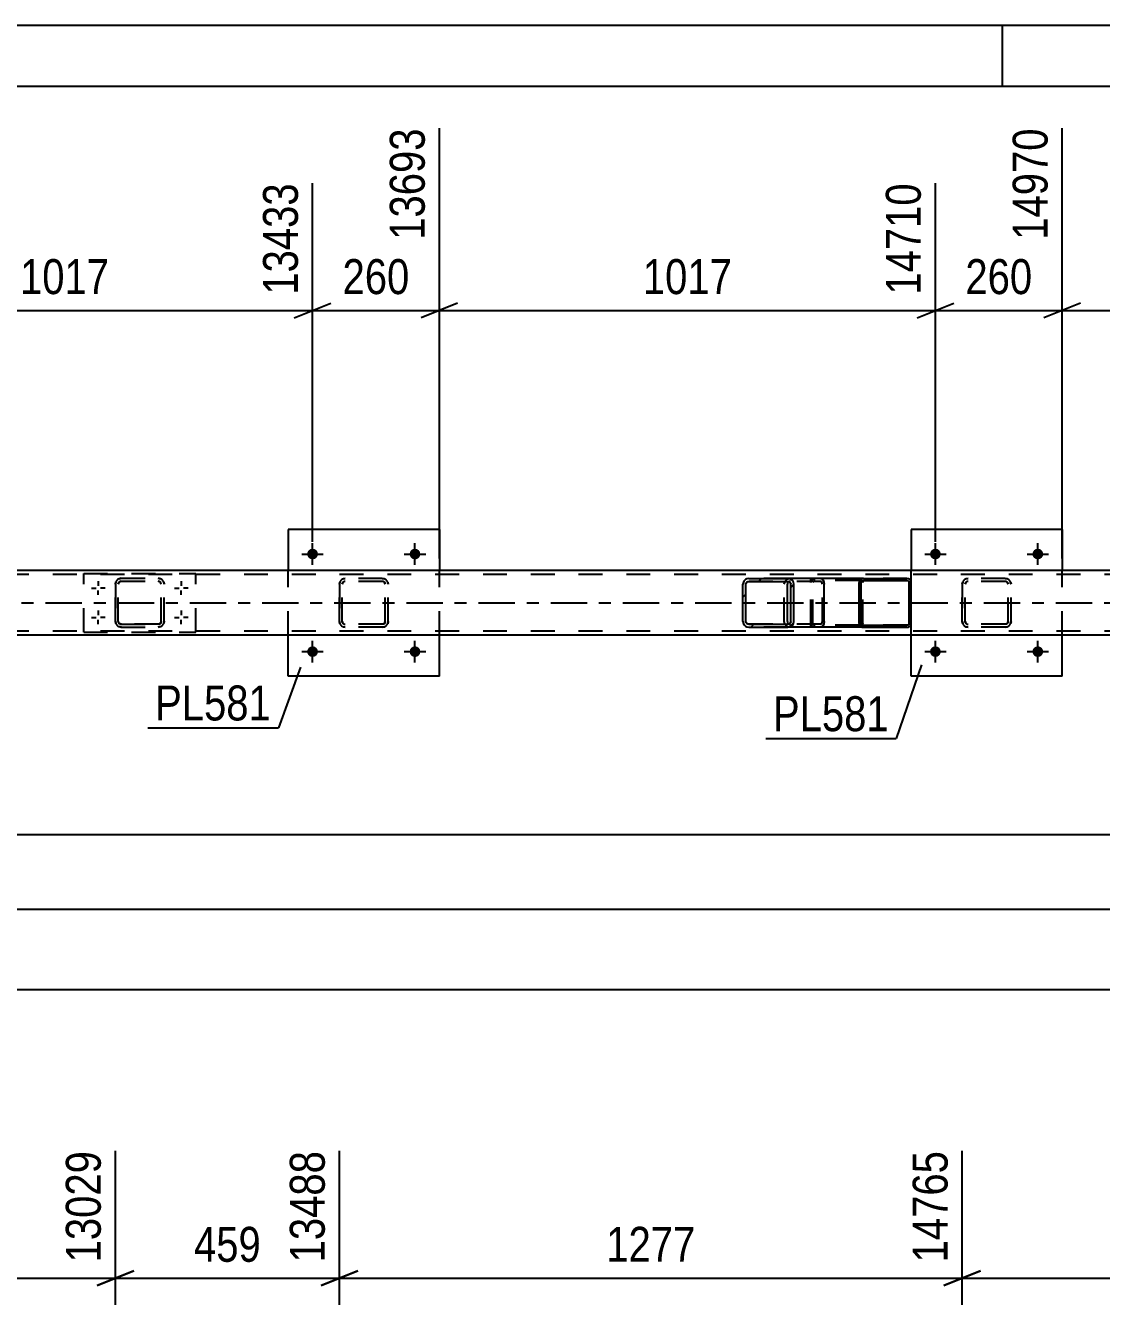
# Model space of a CAD drawing. Header units: millimetres. Extents: x 0 to 841, y 0 to 594.
# Drawn here: x 550.9 to 639.1, y 489.8 to 594 of the extents above; entities that cross this region are included whole.
import ezdxf

# ---------------------------------------------------------------- set-up
doc = ezdxf.new("R2010")
doc.units = ezdxf.units.MM
doc.linetypes.add('DXK_LINE_DOT2', pattern=[3.9198, 1.9599, -1.9599])
doc.linetypes.add('DXK_LINE_DOT3', pattern=[5.9187, 2.979, -0.9799, 0.9799, -0.9799])
doc.styles.add('Arial Narrow', font='ARIALN.TTF', dxfattribs={"height": 0.2})

# ---------------------------------------------------------------- blocks, each defined once
blk = doc.blocks.new('Unknown-103610369-1133')
at = {"color": 5, "linetype": 'Continuous'}
for p, q in [((841, 594), (0, 594)), ((631, 589), (631, 594)), ((836, 589), (5, 589))]:
    blk.add_line(p, q, dxfattribs=at)
blk = doc.blocks.new('Part-103610369-27589 - 27584')
at = {"linetype": 'Continuous'}
h = blk.add_hatch(dxfattribs=at)
h.set_pattern_fill('', scale=0.7, style=0, pattern_type=0)
h.set_pattern_definition([(45, (623.5007, 548.3485), (-1.57154, 1.57154), [])])
h.paths.add_polyline_path([(623.5, 544.99), (623.5, 548.35), (623.47, 548.47), (623.4, 548.57), (623.29, 548.64), (623.16, 548.67), (619.58, 548.67), (619.45, 548.64), (619.34, 548.57), (619.27, 548.47), (619.24, 548.35), (619.24, 544.99), (619.27, 544.87), (619.34, 544.76), (619.45, 544.69), (619.58, 544.67), (623.16, 544.67), (623.29, 544.69), (623.4, 544.76), (623.47, 544.87)])
h.paths.add_polyline_path([(623.28, 544.88), (623.23, 544.84), (623.16, 544.83), (619.58, 544.83), (619.52, 544.84), (619.46, 544.88), (619.43, 544.93), (619.41, 544.99), (619.41, 548.35), (619.43, 548.41), (619.46, 548.46), (619.52, 548.5), (619.58, 548.51), (623.16, 548.51), (623.23, 548.5), (623.28, 548.46), (623.32, 548.41), (623.33, 548.35), (623.33, 544.99), (623.32, 544.93)])
at = {"color": 7, "linetype": 'DXK_LINE_DOT2'}
for p, q in [((615.28, 548.35), (615.3, 548.47)), ((615.28, 544.99), (615.28, 548.35)), ((615.46, 548.41), (615.45, 548.35)), ((615.45, 544.99), (615.45, 548.35)), ((615.5, 548.46), (615.46, 548.41)), ((615.49, 548.64), (615.62, 548.67)), ((615.55, 548.5), (615.5, 548.46)), ((615.62, 548.51), (615.55, 548.5)), ((616.09, 548.67), (615.62, 548.67)), ((623.16, 548.51), (615.62, 548.51)), ((619.19, 548.67), (619.32, 548.64)), ((619.19, 548.51), (619.26, 548.5)), ((619.26, 548.5), (619.28, 548.48)), ((619.28, 548.48), (619.31, 548.46)), ((619.35, 548.41), (619.31, 548.46)), ((619.36, 548.35), (619.35, 548.41)), ((619.36, 544.99), (619.36, 548.35)), ((619.51, 548.47), (619.54, 548.35)), ((619.54, 544.99), (619.54, 548.35)), ((623.16, 548.67), (619.58, 548.67)), ((615.3, 544.87), (615.28, 544.99)), ((615.45, 544.99), (615.46, 544.93)), ((619.35, 544.93), (619.36, 544.99)), ((619.54, 544.99), (619.51, 544.87)), ((615.46, 544.93), (615.5, 544.88)), ((615.62, 544.67), (615.49, 544.69)), ((615.5, 544.88), (615.55, 544.84)), ((615.55, 544.84), (615.62, 544.83)), ((623.16, 544.83), (615.62, 544.83)), ((616.09, 544.67), (615.62, 544.67)), ((619.19, 544.83), (619.26, 544.84)), ((619.32, 544.69), (619.19, 544.67)), ((619.26, 544.84), (619.28, 544.85)), ((619.28, 544.85), (619.31, 544.88)), ((619.31, 544.88), (619.35, 544.93)), ((623.16, 544.67), (619.58, 544.67))]:
    blk.add_line(p, q, dxfattribs=at)
at = {"color": 2, "linetype": 'Continuous'}
for p, q in [((619.58, 548.67), (616.09, 548.67)), ((619.27, 548.47), (619.24, 548.35)), ((619.24, 544.99), (619.24, 548.35)), ((619.41, 548.35), (619.43, 548.41)), ((619.41, 544.99), (619.41, 548.35)), ((619.43, 548.41), (619.46, 548.46)), ((619.58, 548.67), (619.45, 548.64)), ((619.46, 548.46), (619.52, 548.5)), ((619.52, 548.5), (619.58, 548.51)), ((619.58, 548.67), (623.16, 548.67)), ((619.58, 548.51), (623.16, 548.51)), ((623.29, 548.64), (623.16, 548.67)), ((623.16, 548.51), (623.23, 548.5)), ((623.23, 548.5), (623.28, 548.46)), ((623.28, 548.46), (623.32, 548.41)), ((623.32, 548.41), (623.33, 548.35)), ((623.33, 544.99), (623.33, 548.35)), ((623.5, 548.35), (623.47, 548.47)), ((623.5, 544.99), (623.5, 548.35)), ((619.24, 544.99), (619.27, 544.87)), ((619.43, 544.93), (619.41, 544.99)), ((623.33, 544.99), (623.32, 544.93)), ((623.47, 544.87), (623.5, 544.99)), ((619.58, 544.67), (616.09, 544.67)), ((619.46, 544.88), (619.43, 544.93)), ((619.45, 544.69), (619.58, 544.67)), ((619.52, 544.84), (619.46, 544.88)), ((619.58, 544.83), (619.52, 544.84)), ((619.58, 544.83), (623.16, 544.83)), ((619.58, 544.67), (623.16, 544.67)), ((623.23, 544.84), (623.16, 544.83)), ((623.16, 544.67), (623.29, 544.69)), ((623.28, 544.88), (623.23, 544.84)), ((623.32, 544.93), (623.28, 544.88))]:
    blk.add_line(p, q, dxfattribs=at)
at = {"color": 7, "linetype": 'DXK_LINE_DOT2'}
for centre, start, end in [((615.61, 548.33), 110.7583, 155.68), ((619.21, 548.33), 24.32, 69.2417), ((615.61, 545), 204.32, 249.2417), ((619.21, 545), 290.7583, 335.68)]:
    blk.add_arc(centre, 0.331, start, end, dxfattribs=at)
at = {"color": 2, "linetype": 'Continuous'}
for centre, start, end in [((619.57, 548.33), 110.7583, 155.68), ((623.17, 548.33), 24.32, 69.2417), ((619.57, 545), 204.32, 249.2417), ((623.17, 545), 290.7583, 335.68)]:
    blk.add_arc(centre, 0.331, start, end, dxfattribs=at)
blk = doc.blocks.new('Bolt-103610369-27739 - 27584')
at = {"linetype": 'Continuous'}
for points in [[(573.97, 550.67, -1), (574.85, 550.67, -1)], [(582.37, 550.67, -1), (583.25, 550.67, -1)]]:
    blk.add_hatch(color=1, dxfattribs=at).paths.add_polyline_path(points)
at = {"color": 1, "linetype": 'Continuous'}
for p, q in [((574.41, 549.79), (574.41, 551.55)), ((582.81, 549.79), (582.81, 551.55)), ((573.53, 550.67), (575.29, 550.67)), ((581.93, 550.67), (583.69, 550.67))]:
    blk.add_line(p, q, dxfattribs=at)
blk = doc.blocks.new('Part-103610369-27594 - 27584')
at = {"linetype": 'Continuous'}
h = blk.add_hatch(dxfattribs=at)
h.set_pattern_fill('', scale=0.7, style=0, pattern_type=0)
h.set_pattern_definition([(45, (613.8886, 548.1885), (-1.5715, 1.5715), [])])
h.paths.add_polyline_path([(613.89, 545.15), (613.89, 548.19), (613.85, 548.37), (613.74, 548.53), (613.58, 548.63), (613.39, 548.67), (610.2, 548.67), (610.01, 548.63), (609.85, 548.53), (609.74, 548.37), (609.7, 548.19), (609.7, 545.15), (609.74, 544.96), (609.85, 544.81), (610.01, 544.7), (610.2, 544.67), (613.39, 544.67), (613.58, 544.7), (613.74, 544.81), (613.85, 544.96)])
h.paths.add_polyline_path([(613.56, 544.98), (613.48, 544.93), (613.39, 544.91), (610.2, 544.91), (610.11, 544.93), (610.02, 544.98), (609.97, 545.06), (609.95, 545.15), (609.95, 548.19), (609.97, 548.28), (610.02, 548.36), (610.11, 548.41), (610.2, 548.43), (613.39, 548.43), (613.48, 548.41), (613.56, 548.36), (613.62, 548.28), (613.64, 548.19), (613.64, 545.15), (613.62, 545.06)])
at = {"color": 2, "linetype": 'Continuous'}
for p, q in [((609.74, 548.37), (609.7, 548.19)), ((609.7, 545.15), (609.7, 548.19)), ((609.95, 548.19), (609.97, 548.28)), ((609.95, 545.15), (609.95, 548.19)), ((609.97, 548.28), (610.02, 548.36)), ((610.2, 548.67), (610.01, 548.63)), ((610.02, 548.36), (610.11, 548.41)), ((610.11, 548.41), (610.2, 548.43)), ((610.2, 548.67), (613.39, 548.67)), ((610.2, 548.43), (613.39, 548.43)), ((613.37, 548.28), (613.35, 548.19)), ((613.35, 545.15), (613.35, 548.19)), ((613.42, 548.36), (613.37, 548.28)), ((616.09, 548.67), (613.39, 548.67)), ((613.58, 548.63), (613.39, 548.67)), ((613.39, 548.43), (613.48, 548.41)), ((613.49, 548.4), (613.42, 548.36)), ((613.48, 548.41), (613.56, 548.36)), ((613.56, 548.36), (613.62, 548.28)), ((613.62, 548.28), (613.64, 548.19)), ((613.64, 545.15), (613.64, 548.19)), ((613.89, 548.19), (613.85, 548.37)), ((613.89, 545.15), (613.89, 548.19)), ((616.09, 548.67), (616.19, 548.63)), ((616.19, 548.63), (616.28, 548.53)), ((616.28, 548.53), (616.34, 548.37)), ((616.34, 548.37), (616.36, 548.19)), ((616.36, 545.15), (616.36, 548.19)), ((609.7, 545.15), (609.74, 544.96)), ((609.97, 545.06), (609.95, 545.15)), ((610.02, 544.98), (609.97, 545.06)), ((610.11, 544.93), (610.02, 544.98)), ((613.35, 545.15), (613.37, 545.06)), ((613.37, 545.06), (613.42, 544.98)), ((613.49, 544.93), (613.42, 544.98)), ((613.56, 544.98), (613.48, 544.93)), ((613.62, 545.06), (613.56, 544.98)), ((613.64, 545.15), (613.62, 545.06)), ((613.85, 544.96), (613.89, 545.15)), ((616.34, 544.96), (616.28, 544.81)), ((616.36, 545.15), (616.34, 544.96)), ((610.01, 544.7), (610.2, 544.67)), ((610.2, 544.91), (610.11, 544.93)), ((610.2, 544.91), (613.39, 544.91)), ((610.2, 544.67), (613.39, 544.67)), ((613.48, 544.93), (613.39, 544.91)), ((613.39, 544.67), (613.58, 544.7)), ((616.09, 544.67), (613.39, 544.67)), ((616.19, 544.7), (616.09, 544.67)), ((616.28, 544.81), (616.19, 544.7))]:
    blk.add_line(p, q, dxfattribs=at)
at = {"color": 7, "linetype": 'DXK_LINE_DOT2'}
for p, q in [((613.39, 548.67), (610.2, 548.67)), ((616.09, 548.43), (610.2, 548.43)), ((613.09, 548.19), (613.13, 548.37)), ((613.09, 545.15), (613.09, 548.19)), ((613.41, 548.63), (613.6, 548.67)), ((613.5, 548.41), (613.49, 548.4)), ((613.6, 548.43), (613.5, 548.41)), ((615.28, 548.43), (615.28, 548.67)), ((616.14, 548.41), (616.09, 548.43)), ((616.18, 548.36), (616.14, 548.41)), ((616.21, 548.28), (616.18, 548.36)), ((616.22, 548.19), (616.21, 548.28)), ((616.22, 545.15), (616.22, 548.19)), ((613.13, 544.96), (613.09, 545.15)), ((613.5, 544.93), (613.49, 544.93)), ((616.14, 544.93), (616.18, 544.98)), ((616.18, 544.98), (616.21, 545.06)), ((616.21, 545.06), (616.22, 545.15)), ((616.09, 544.91), (610.2, 544.91)), ((613.39, 544.67), (610.2, 544.67)), ((613.6, 544.67), (613.41, 544.7)), ((613.5, 544.93), (613.6, 544.91)), ((615.28, 544.67), (615.28, 544.91)), ((616.09, 544.91), (616.14, 544.93))]:
    blk.add_line(p, q, dxfattribs=at)
at = {"color": 2, "linetype": 'Continuous'}
for centre, start, end in [((610.19, 548.17), 111.1941, 156.1506), ((613.4, 548.17), 23.8494, 68.8059), ((610.19, 545.16), 203.8494, 248.8059), ((613.4, 545.16), 291.1941, 336.1506)]:
    blk.add_arc(centre, 0.492, start, end, dxfattribs=at)
at = {"color": 7, "linetype": 'DXK_LINE_DOT2'}
for centre, start, end in [((613.58, 548.17), 111.1941, 156.1506), ((613.58, 545.16), 203.8494, 248.8059)]:
    blk.add_arc(centre, 0.492, start, end, dxfattribs=at)
blk = doc.blocks.new('Part-103610369-27596 - 27584')
at = {"color": 2, "linetype": 'Continuous'}
for p, q in [((698.83, 549.31), (511.08, 549.31)), ((698.81, 544.03), (511.08, 544.03))]:
    blk.add_line(p, q, dxfattribs=at)
at = {"color": 7, "linetype": 'DXK_LINE_DOT2'}
for p, q in [((758.9, 548.99), (511.08, 548.99)), ((758.9, 544.35), (511.08, 544.35))]:
    blk.add_line(p, q, dxfattribs=at)
at = {"color": 7, "linetype": 'DXK_LINE_DOT3'}
blk.add_line((511.08, 546.67), (758.9, 546.67), dxfattribs=at)
blk = doc.blocks.new('Part-103610369-27688 - 27584')
at = {"color": 7, "linetype": 'DXK_LINE_DOT2'}
for p, q in [((576.65, 548.37), (576.61, 548.19)), ((576.61, 548.19), (576.65, 548.37)), ((576.61, 545.15), (576.61, 548.19)), ((576.61, 548.19), (576.61, 548.19)), ((576.61, 548.19), (576.61, 545.15)), ((576.87, 548.28), (576.85, 548.19)), ((576.85, 548.19), (576.87, 548.28)), ((576.85, 545.15), (576.85, 548.19)), ((576.85, 548.19), (576.85, 548.19)), ((576.85, 545.15), (576.85, 548.19)), ((576.92, 548.36), (576.87, 548.28)), ((576.87, 548.28), (576.92, 548.36)), ((577.09, 548.67), (576.91, 548.63)), ((576.91, 548.63), (577.09, 548.67)), ((577, 548.41), (576.92, 548.36)), ((576.92, 548.36), (577, 548.41)), ((577.09, 548.43), (577, 548.41)), ((580.13, 548.67), (577.09, 548.67)), ((580.13, 548.43), (577.09, 548.43)), ((580.32, 548.63), (580.13, 548.67)), ((580.13, 548.67), (580.32, 548.63)), ((580.22, 548.41), (580.13, 548.43)), ((580.3, 548.36), (580.22, 548.41)), ((580.22, 548.41), (580.3, 548.36)), ((580.35, 548.28), (580.3, 548.36)), ((580.3, 548.36), (580.35, 548.28)), ((580.37, 548.19), (580.35, 548.28)), ((580.35, 548.28), (580.37, 548.19)), ((580.37, 545.15), (580.37, 548.19)), ((580.37, 548.19), (580.37, 548.19)), ((580.37, 545.15), (580.37, 548.19)), ((580.61, 548.19), (580.58, 548.37)), ((580.58, 548.37), (580.61, 548.19)), ((580.61, 545.15), (580.61, 548.19)), ((580.61, 548.19), (580.61, 548.19)), ((580.61, 545.15), (580.61, 548.19)), ((576.61, 545.15), (576.61, 545.15)), ((576.61, 545.15), (576.65, 544.96)), ((576.65, 544.96), (576.61, 545.15)), ((576.85, 545.15), (576.85, 545.15)), ((576.85, 545.15), (576.87, 545.06)), ((576.87, 545.06), (576.85, 545.15)), ((576.87, 545.06), (576.92, 544.98)), ((576.92, 544.98), (576.87, 545.06)), ((576.92, 544.98), (577, 544.93)), ((577, 544.93), (576.92, 544.98)), ((580.22, 544.93), (580.3, 544.98)), ((580.3, 544.98), (580.22, 544.93)), ((580.3, 544.98), (580.35, 545.06)), ((580.35, 545.06), (580.3, 544.98)), ((580.35, 545.06), (580.37, 545.15)), ((580.37, 545.15), (580.35, 545.06)), ((580.37, 545.15), (580.37, 545.15)), ((580.58, 544.96), (580.61, 545.15)), ((580.61, 545.15), (580.58, 544.96)), ((580.61, 545.15), (580.61, 545.15)), ((576.91, 544.71), (577.09, 544.67)), ((577.09, 544.67), (576.91, 544.71)), ((577, 544.93), (577.09, 544.91)), ((580.13, 544.91), (577.09, 544.91)), ((580.13, 544.67), (577.09, 544.67)), ((580.22, 544.93), (580.13, 544.91)), ((580.13, 544.67), (580.32, 544.71)), ((580.32, 544.71), (580.13, 544.67))]:
    blk.add_line(p, q, dxfattribs=at)
at = {"color": 7, "linetype": 'DXK_LINE_DOT3'}
blk.add_line((578.61, 546.67), (578.61, 546.67), dxfattribs=at)
at = {"color": 7, "linetype": 'DXK_LINE_DOT2'}
for centre, start, end in [((577.09, 548.19), 112.5, 157.5), ((577.09, 548.19), 112.5, 157.5), ((580.13, 548.19), 22.5, 67.5), ((580.13, 548.19), 22.5, 67.5), ((577.09, 545.15), 202.5, 247.5), ((577.09, 545.15), 202.5, 247.5), ((580.13, 545.15), 292.5, 337.5), ((580.13, 545.15), 292.5, 337.5)]:
    blk.add_arc(centre, 0.48, start, end, dxfattribs=at)
blk = doc.blocks.new('Part-103610369-27691 - 27584')
at = {"color": 2, "linetype": 'Continuous'}
for p, q in [((623.49, 552.67), (623.49, 549.31)), ((635.89, 552.67), (623.49, 552.67)), ((635.89, 552.67), (635.89, 549.31)), ((623.49, 540.67), (623.49, 544.03)), ((635.89, 540.67), (635.89, 544.03)), ((635.89, 540.67), (623.49, 540.67))]:
    blk.add_line(p, q, dxfattribs=at)
at = {"color": 7, "linetype": 'DXK_LINE_DOT2'}
for p, q in [((623.49, 544.03), (623.49, 549.31)), ((635.89, 544.03), (635.89, 549.31))]:
    blk.add_line(p, q, dxfattribs=at)
blk = doc.blocks.new('Part-103610369-27689 - 27584')
at = {"color": 2, "linetype": 'Continuous'}
for p, q in [((572.41, 552.67), (572.41, 549.31)), ((584.81, 552.67), (572.41, 552.67)), ((584.81, 552.67), (584.81, 549.31)), ((572.41, 540.67), (572.41, 544.03)), ((584.81, 540.67), (584.81, 544.03)), ((584.81, 540.67), (572.41, 540.67))]:
    blk.add_line(p, q, dxfattribs=at)
at = {"color": 7, "linetype": 'DXK_LINE_DOT2'}
for p, q in [((572.41, 544.03), (572.41, 549.31)), ((584.81, 544.03), (584.81, 549.31))]:
    blk.add_line(p, q, dxfattribs=at)
blk = doc.blocks.new('Part-103610369-27690 - 27584')
at = {"color": 7, "linetype": 'DXK_LINE_DOT2'}
for p, q in [((627.73, 548.37), (627.69, 548.19)), ((627.69, 548.19), (627.73, 548.37)), ((627.69, 545.15), (627.69, 548.19)), ((627.69, 548.19), (627.69, 548.19)), ((627.69, 548.19), (627.69, 545.15)), ((627.95, 548.28), (627.93, 548.19)), ((627.93, 548.19), (627.95, 548.28)), ((627.93, 545.15), (627.93, 548.19)), ((627.93, 548.19), (627.93, 548.19)), ((627.93, 545.15), (627.93, 548.19)), ((628, 548.36), (627.95, 548.28)), ((627.95, 548.28), (628, 548.36)), ((628.17, 548.67), (627.99, 548.63)), ((627.99, 548.63), (628.17, 548.67)), ((628.08, 548.41), (628, 548.36)), ((628, 548.36), (628.08, 548.41)), ((628.17, 548.43), (628.08, 548.41)), ((631.21, 548.67), (628.17, 548.67)), ((631.21, 548.43), (628.17, 548.43)), ((631.4, 548.63), (631.21, 548.67)), ((631.21, 548.67), (631.4, 548.63)), ((631.3, 548.41), (631.21, 548.43)), ((631.38, 548.36), (631.3, 548.41)), ((631.3, 548.41), (631.38, 548.36)), ((631.43, 548.28), (631.38, 548.36)), ((631.38, 548.36), (631.43, 548.28)), ((631.45, 548.19), (631.43, 548.28)), ((631.43, 548.28), (631.45, 548.19)), ((631.45, 545.15), (631.45, 548.19)), ((631.45, 548.19), (631.45, 548.19)), ((631.45, 545.15), (631.45, 548.19)), ((631.69, 548.19), (631.66, 548.37)), ((631.66, 548.37), (631.69, 548.19)), ((631.69, 545.15), (631.69, 548.19)), ((631.69, 548.19), (631.69, 548.19)), ((631.69, 545.15), (631.69, 548.19)), ((627.69, 545.15), (627.69, 545.15)), ((627.69, 545.15), (627.73, 544.97)), ((627.73, 544.97), (627.69, 545.15)), ((627.93, 545.15), (627.93, 545.15)), ((627.93, 545.15), (627.95, 545.06)), ((627.95, 545.06), (627.93, 545.15)), ((627.95, 545.06), (628, 544.98)), ((628, 544.98), (627.95, 545.06)), ((628, 544.98), (628.08, 544.93)), ((628.08, 544.93), (628, 544.98)), ((631.3, 544.93), (631.38, 544.98)), ((631.38, 544.98), (631.3, 544.93)), ((631.38, 544.98), (631.43, 545.06)), ((631.43, 545.06), (631.38, 544.98)), ((631.43, 545.06), (631.45, 545.15)), ((631.45, 545.15), (631.43, 545.06)), ((631.45, 545.15), (631.45, 545.15)), ((631.66, 544.97), (631.69, 545.15)), ((631.69, 545.15), (631.66, 544.97)), ((631.69, 545.15), (631.69, 545.15)), ((627.99, 544.71), (628.17, 544.67)), ((628.17, 544.67), (627.99, 544.71)), ((628.08, 544.93), (628.17, 544.91)), ((631.21, 544.91), (628.17, 544.91)), ((631.21, 544.67), (628.17, 544.67)), ((631.3, 544.93), (631.21, 544.91)), ((631.21, 544.67), (631.4, 544.71)), ((631.4, 544.71), (631.21, 544.67))]:
    blk.add_line(p, q, dxfattribs=at)
at = {"color": 7, "linetype": 'DXK_LINE_DOT3'}
blk.add_line((629.69, 546.67), (629.69, 546.67), dxfattribs=at)
at = {"color": 7, "linetype": 'DXK_LINE_DOT2'}
for centre, start, end in [((628.17, 548.19), 112.5, 157.5), ((628.17, 548.19), 112.5, 157.5), ((631.21, 548.19), 22.5, 67.5), ((631.21, 548.19), 22.5, 67.5), ((628.17, 545.15), 202.5, 247.5), ((628.17, 545.15), 202.5, 247.5), ((631.21, 545.15), 292.5, 337.5), ((631.21, 545.15), 292.5, 337.5)]:
    blk.add_arc(centre, 0.48, start, end, dxfattribs=at)
blk = doc.blocks.new('Part-103610369-27710 - 27584')
at = {"color": 7, "linetype": 'DXK_LINE_DOT2'}
for p, q in [((555.64, 544.28), (555.64, 549.08)), ((555.64, 549.08), (564.84, 549.08)), ((564.84, 544.28), (564.84, 549.08)), ((555.64, 544.28), (564.84, 544.28))]:
    blk.add_line(p, q, dxfattribs=at)
blk = doc.blocks.new('Part-103610369-27711 - 27584')
at = {"color": 7, "linetype": 'DXK_LINE_DOT2'}
for p, q in [((558.28, 548.38), (558.24, 548.2)), ((558.24, 548.2), (558.28, 548.38)), ((558.24, 545.16), (558.24, 548.2)), ((558.24, 548.2), (558.24, 548.2)), ((558.24, 548.2), (558.24, 545.16)), ((558.5, 548.29), (558.48, 548.2)), ((558.48, 548.2), (558.5, 548.29)), ((558.48, 545.16), (558.48, 548.2)), ((558.48, 548.2), (558.48, 548.2)), ((558.48, 545.16), (558.48, 548.2)), ((558.55, 548.37), (558.5, 548.29)), ((558.5, 548.29), (558.55, 548.37)), ((558.72, 548.68), (558.54, 548.64)), ((558.54, 548.64), (558.72, 548.68)), ((558.63, 548.42), (558.55, 548.37)), ((558.55, 548.37), (558.63, 548.42)), ((558.72, 548.44), (558.63, 548.42)), ((558.63, 548.42), (558.72, 548.44)), ((558.72, 548.68), (561.76, 548.68)), ((558.72, 548.68), (558.72, 548.68)), ((558.72, 548.68), (561.76, 548.68)), ((558.72, 548.44), (561.76, 548.44)), ((558.72, 548.44), (558.72, 548.44)), ((558.72, 548.44), (561.76, 548.44)), ((561.76, 548.68), (561.76, 548.68)), ((561.95, 548.64), (561.76, 548.68)), ((561.76, 548.68), (561.95, 548.64)), ((561.76, 548.44), (561.76, 548.44)), ((561.86, 548.42), (561.76, 548.44)), ((561.76, 548.44), (561.86, 548.42)), ((561.93, 548.37), (561.86, 548.42)), ((561.86, 548.42), (561.93, 548.37)), ((561.98, 548.29), (561.93, 548.37)), ((562, 548.2), (561.98, 548.29)), ((562, 548.2), (561.98, 548.29)), ((562, 545.16), (562, 548.2)), ((562, 548.2), (562, 548.2)), ((562, 545.16), (562, 548.2)), ((562.24, 548.2), (562.21, 548.38)), ((562.21, 548.38), (562.24, 548.2)), ((562.24, 545.16), (562.24, 548.2)), ((562.24, 548.2), (562.24, 548.2)), ((562.24, 545.16), (562.24, 548.2)), ((558.24, 545.16), (558.24, 545.16)), ((558.24, 545.16), (558.28, 544.97)), ((558.28, 544.97), (558.24, 545.16)), ((558.48, 545.16), (558.48, 545.16)), ((558.48, 545.16), (558.5, 545.07)), ((558.5, 545.07), (558.48, 545.16)), ((558.5, 545.07), (558.55, 544.99)), ((558.55, 544.99), (558.63, 544.94)), ((558.63, 544.94), (558.55, 544.99)), ((558.63, 544.94), (558.72, 544.92)), ((558.72, 544.92), (558.63, 544.94)), ((561.76, 544.92), (561.86, 544.94)), ((561.86, 544.94), (561.76, 544.92)), ((561.86, 544.94), (561.93, 544.99)), ((561.93, 544.99), (561.86, 544.94)), ((561.93, 544.99), (561.98, 545.07)), ((561.98, 545.07), (561.93, 544.99)), ((561.98, 545.07), (562, 545.16)), ((562, 545.16), (561.98, 545.07)), ((562, 545.16), (562, 545.16)), ((562.21, 544.97), (562.24, 545.16)), ((562.24, 545.16), (562.21, 544.97)), ((562.24, 545.16), (562.24, 545.16)), ((558.54, 544.72), (558.72, 544.68)), ((558.72, 544.68), (558.54, 544.72)), ((558.72, 544.92), (561.76, 544.92)), ((558.72, 544.92), (558.72, 544.92)), ((561.76, 544.92), (558.72, 544.92)), ((558.72, 544.68), (561.76, 544.68)), ((558.72, 544.68), (558.72, 544.68)), ((558.72, 544.68), (561.76, 544.68)), ((561.76, 544.92), (561.76, 544.92)), ((561.76, 544.68), (561.95, 544.72)), ((561.95, 544.72), (561.76, 544.68)), ((561.76, 544.68), (561.76, 544.68))]:
    blk.add_line(p, q, dxfattribs=at)
at = {"color": 7, "linetype": 'DXK_LINE_DOT3'}
blk.add_line((560.24, 546.68), (560.24, 546.68), dxfattribs=at)
at = {"color": 7, "linetype": 'DXK_LINE_DOT2'}
for centre, start, end in [((558.72, 548.2), 112.5, 157.5), ((558.72, 548.2), 112.5, 157.5), ((561.76, 548.2), 22.5, 67.5), ((561.76, 548.2), 22.5, 67.5), ((558.72, 545.16), 202.5, 247.5), ((558.72, 545.16), 202.5, 247.5), ((561.76, 545.16), 292.5, 337.5), ((561.76, 545.16), 292.5, 337.5)]:
    blk.add_arc(centre, 0.48, start, end, dxfattribs=at)
blk = doc.blocks.new('Bolt-103610369-27740 - 27584')
at = {"linetype": 'Continuous'}
for points in [[(573.97, 542.67, -1), (574.85, 542.67, -1)], [(582.37, 542.67, -1), (583.25, 542.67, -1)]]:
    blk.add_hatch(color=1, dxfattribs=at).paths.add_polyline_path(points)
at = {"color": 1, "linetype": 'Continuous'}
for p, q in [((574.41, 541.79), (574.41, 543.55)), ((582.81, 541.79), (582.81, 543.55)), ((573.53, 542.67), (575.29, 542.67)), ((581.93, 542.67), (583.69, 542.67))]:
    blk.add_line(p, q, dxfattribs=at)
blk = doc.blocks.new('Bolt-103610369-27741 - 27584')
at = {"linetype": 'Continuous'}
for points in [[(625.05, 550.67, -1), (625.93, 550.67, -1)], [(633.45, 550.67, -1), (634.33, 550.67, -1)]]:
    blk.add_hatch(color=1, dxfattribs=at).paths.add_polyline_path(points)
at = {"color": 1, "linetype": 'Continuous'}
for p, q in [((625.49, 549.79), (625.49, 551.55)), ((633.89, 549.79), (633.89, 551.55)), ((624.61, 550.67), (626.37, 550.67)), ((633.01, 550.67), (634.77, 550.67))]:
    blk.add_line(p, q, dxfattribs=at)
blk = doc.blocks.new('Bolt-103610369-27742 - 27584')
at = {"linetype": 'Continuous'}
for points in [[(625.05, 542.67, -1), (625.93, 542.67, -1)], [(633.45, 542.67, -1), (634.33, 542.67, -1)]]:
    blk.add_hatch(color=1, dxfattribs=at).paths.add_polyline_path(points)
at = {"color": 1, "linetype": 'Continuous'}
for p, q in [((625.49, 541.79), (625.49, 543.55)), ((633.89, 541.79), (633.89, 543.55)), ((624.61, 542.67), (626.37, 542.67)), ((633.01, 542.67), (634.77, 542.67))]:
    blk.add_line(p, q, dxfattribs=at)
blk = doc.blocks.new('Bolt-103610369-27758 - 27584')
at = {"color": 1, "linetype": 'Continuous'}
for p, q in [((556.84, 548.44), (556.84, 548.07)), ((563.64, 548.44), (563.64, 548.07)), ((556.28, 547.88), (556.66, 547.88)), ((556.84, 547.32), (556.84, 547.69)), ((557.4, 547.88), (557.03, 547.88)), ((563.08, 547.88), (563.46, 547.88)), ((563.64, 547.32), (563.64, 547.69)), ((564.2, 547.88), (563.83, 547.88)), ((556.84, 546.04), (556.84, 545.67)), ((563.64, 546.04), (563.64, 545.67)), ((556.28, 545.48), (556.66, 545.48)), ((556.84, 544.92), (556.84, 545.29)), ((557.4, 545.48), (557.03, 545.48)), ((563.08, 545.48), (563.46, 545.48)), ((563.64, 544.92), (563.64, 545.29)), ((564.2, 545.48), (563.83, 545.48))]:
    blk.add_line(p, q, dxfattribs=at)
blk = doc.blocks.new('StraightDimension-103610369-30111 - 27584')
at = {"color": 7, "linetype": 'Continuous'}
blk.add_line((58.89, 527.69), (702.41, 527.69), dxfattribs=at)
blk = doc.blocks.new('StraightDimension-103610369-29554 - 27584')
at = {"color": 7, "linetype": 'Continuous'}
for p, q in [((584.81, 550.31), (584.81, 585.57)), ((574.41, 551.67), (574.41, 581.07)), ((572.91, 570.03), (575.91, 571.23)), ((586.31, 571.23), (583.31, 570.03)), ((574.41, 570.63), (584.81, 570.63))]:
    blk.add_line(p, q, dxfattribs=at)
at = {"color": 0}
blk.add_wipeout([(582.95, 571.38), (582.95, 575.58), (576.27, 575.58), (576.27, 571.38)], dxfattribs=at)
at = {"color": 3, "style": 'Arial Narrow'}
blk.add_text('260', height=2.863, dxfattribs=at).set_placement((576.87, 571.98))
at = {"color": 0, "linetype": 'Continuous'}
blk.add_wipeout([(584.21, 586.17), (580.01, 586.17), (580.01, 575.83), (584.21, 575.83)], dxfattribs=at)
at = {"color": 3, "linetype": 'Continuous', "style": 'Arial Narrow'}
blk.add_text('13693', height=2.863, rotation=90.0002, dxfattribs=at).set_placement((583.61, 576.43))
blk = doc.blocks.new('StraightDimension-103610369-29555 - 27584')
at = {"color": 7, "linetype": 'Continuous'}
for p, q in [((533.73, 550.31), (533.73, 585.57)), ((574.41, 551.67), (574.41, 581.07)), ((535.23, 571.23), (532.23, 570.03)), ((572.91, 570.03), (575.91, 571.23)), ((533.73, 570.63), (574.41, 570.63))]:
    blk.add_line(p, q, dxfattribs=at)
at = {"color": 0}
blk.add_wipeout([(558.33, 571.38), (558.33, 575.58), (549.82, 575.58), (549.82, 571.38)], dxfattribs=at)
at = {"color": 3, "style": 'Arial Narrow'}
blk.add_text('1017', height=2.863, dxfattribs=at).set_placement((550.42, 571.98))
at = {"color": 0, "linetype": 'Continuous'}
blk.add_wipeout([(573.81, 581.67), (569.61, 581.67), (569.61, 571.33), (573.81, 571.33)], dxfattribs=at)
at = {"color": 3, "linetype": 'Continuous', "style": 'Arial Narrow'}
blk.add_text('13433', height=2.863, rotation=90.0002, dxfattribs=at).set_placement((573.21, 571.93))
blk = doc.blocks.new('StraightDimension-103610369-29551 - 27584')
at = {"color": 7, "linetype": 'Continuous'}
for p, q in [((635.89, 550.31), (635.89, 585.57)), ((676.57, 551.67), (676.57, 581.07)), ((637.39, 571.23), (634.39, 570.03)), ((675.07, 570.03), (678.07, 571.23)), ((635.89, 570.63), (676.57, 570.63))]:
    blk.add_line(p, q, dxfattribs=at)
at = {"color": 0}
blk.add_wipeout([(660.49, 571.38), (660.49, 575.58), (651.98, 575.58), (651.98, 571.38)], dxfattribs=at)
at = {"color": 3, "style": 'Arial Narrow'}
blk.add_text('1017', height=2.863, dxfattribs=at).set_placement((652.58, 571.98))
at = {"color": 0, "linetype": 'Continuous'}
blk.add_wipeout([(675.97, 581.67), (671.77, 581.67), (671.77, 571.33), (675.97, 571.33)], dxfattribs=at)
at = {"color": 3, "linetype": 'Continuous', "style": 'Arial Narrow'}
blk.add_text('15987', height=2.863, rotation=90.0002, dxfattribs=at).set_placement((675.37, 571.93))
blk = doc.blocks.new('StraightDimension-103610369-29552 - 27584')
at = {"color": 7, "linetype": 'Continuous'}
for p, q in [((635.89, 550.31), (635.89, 585.57)), ((625.49, 551.67), (625.49, 581.07)), ((623.99, 570.03), (626.99, 571.23)), ((637.39, 571.23), (634.39, 570.03)), ((625.49, 570.63), (635.89, 570.63))]:
    blk.add_line(p, q, dxfattribs=at)
at = {"color": 0}
blk.add_wipeout([(634.03, 571.38), (634.03, 575.58), (627.35, 575.58), (627.35, 571.38)], dxfattribs=at)
at = {"color": 3, "style": 'Arial Narrow'}
blk.add_text('260', height=2.863, dxfattribs=at).set_placement((627.95, 571.98))
at = {"color": 0, "linetype": 'Continuous'}
blk.add_wipeout([(635.29, 586.17), (631.09, 586.17), (631.09, 575.83), (635.29, 575.83)], dxfattribs=at)
at = {"color": 3, "linetype": 'Continuous', "style": 'Arial Narrow'}
blk.add_text('14970', height=2.863, rotation=90.0002, dxfattribs=at).set_placement((634.69, 576.43))
blk = doc.blocks.new('StraightDimension-103610369-29553 - 27584')
at = {"color": 7, "linetype": 'Continuous'}
for p, q in [((584.81, 550.31), (584.81, 585.57)), ((625.49, 551.67), (625.49, 581.07)), ((586.31, 571.23), (583.31, 570.03)), ((623.99, 570.03), (626.99, 571.23)), ((584.81, 570.63), (625.49, 570.63))]:
    blk.add_line(p, q, dxfattribs=at)
at = {"color": 0}
blk.add_wipeout([(609.41, 571.38), (609.41, 575.58), (600.9, 575.58), (600.9, 571.38)], dxfattribs=at)
at = {"color": 3, "style": 'Arial Narrow'}
blk.add_text('1017', height=2.863, dxfattribs=at).set_placement((601.5, 571.98))
at = {"color": 0, "linetype": 'Continuous'}
blk.add_wipeout([(624.89, 581.67), (620.69, 581.67), (620.69, 571.33), (624.89, 571.33)], dxfattribs=at)
at = {"color": 3, "linetype": 'Continuous', "style": 'Arial Narrow'}
blk.add_text('14710', height=2.863, rotation=90.0002, dxfattribs=at).set_placement((624.29, 571.93))
blk = doc.blocks.new('StraightDimension-103610369-30244 - 27584')
at = {"color": 7, "linetype": 'Continuous'}
blk.add_line((58.89, 521.55), (758.9, 521.55), dxfattribs=at)
blk = doc.blocks.new('StraightDimension-103610369-30274 - 27584')
at = {"color": 7, "linetype": 'Continuous'}
blk.add_line((58.25, 514.97), (759.54, 514.97), dxfattribs=at)
blk = doc.blocks.new('StraightDimension-103610369-26156 - 3131')
at = {"color": 7, "linetype": 'Continuous'}
for p, q in [((558.24, 455.74), (558.24, 501.75)), ((576.61, 455.74), (576.61, 501.75)), ((559.74, 491.91), (556.74, 490.71)), ((575.11, 490.71), (578.11, 491.91)), ((558.24, 491.31), (576.61, 491.31))]:
    blk.add_line(p, q, dxfattribs=at)
at = {"color": 0}
blk.add_wipeout([(570.77, 492.06), (570.77, 496.26), (564.09, 496.26), (564.09, 492.06)], dxfattribs=at)
at = {"color": 3, "style": 'Arial Narrow'}
blk.add_text('459', height=2.863, dxfattribs=at).set_placement((564.69, 492.66))
at = {"color": 0, "linetype": 'Continuous'}
blk.add_wipeout([(576.01, 502.35), (571.81, 502.35), (571.81, 492.01), (576.01, 492.01)], dxfattribs=at)
at = {"color": 3, "linetype": 'Continuous', "style": 'Arial Narrow'}
blk.add_text('13488', height=2.863, rotation=90.0002, dxfattribs=at).set_placement((575.41, 492.61))
blk = doc.blocks.new('StraightDimension-103610369-26154 - 3131')
at = {"color": 7, "linetype": 'Continuous'}
for p, q in [((627.69, 455.76), (627.69, 501.75)), ((678.77, 455.76), (678.77, 501.75)), ((629.19, 491.91), (626.19, 490.71)), ((677.27, 490.71), (680.27, 491.91)), ((627.69, 491.31), (678.77, 491.31))]:
    blk.add_line(p, q, dxfattribs=at)
at = {"color": 0}
blk.add_wipeout([(657.49, 492.06), (657.49, 496.26), (648.98, 496.26), (648.98, 492.06)], dxfattribs=at)
at = {"color": 3, "style": 'Arial Narrow'}
blk.add_text('1277', height=2.863, dxfattribs=at).set_placement((649.58, 492.66))
at = {"color": 0, "linetype": 'Continuous'}
blk.add_wipeout([(678.17, 502.35), (673.97, 502.35), (673.97, 492.01), (678.17, 492.01)], dxfattribs=at)
at = {"color": 3, "linetype": 'Continuous', "style": 'Arial Narrow'}
blk.add_text('16042', height=2.863, rotation=90.0002, dxfattribs=at).set_placement((677.57, 492.61))
blk = doc.blocks.new('StraightDimension-103610369-26157 - 3131')
at = {"color": 7, "linetype": 'Continuous'}
for p, q in [((525.53, 455.76), (525.53, 501.75)), ((558.24, 455.74), (558.24, 501.75)), ((527.03, 491.91), (524.03, 490.71)), ((556.74, 490.71), (559.74, 491.91)), ((525.53, 491.31), (558.24, 491.31))]:
    blk.add_line(p, q, dxfattribs=at)
at = {"color": 0}
blk.add_wipeout([(545.23, 492.06), (545.23, 496.26), (538.54, 496.26), (538.54, 492.06)], dxfattribs=at)
at = {"color": 3, "style": 'Arial Narrow'}
blk.add_text('818', height=2.863, dxfattribs=at).set_placement((539.14, 492.66))
at = {"color": 0, "linetype": 'Continuous'}
blk.add_wipeout([(557.64, 502.35), (553.44, 502.35), (553.44, 492.01), (557.64, 492.01)], dxfattribs=at)
at = {"color": 3, "linetype": 'Continuous', "style": 'Arial Narrow'}
blk.add_text('13029', height=2.863, rotation=90.0002, dxfattribs=at).set_placement((557.04, 492.61))
blk = doc.blocks.new('StraightDimension-103610369-26155 - 3131')
at = {"color": 7, "linetype": 'Continuous'}
for p, q in [((576.61, 455.74), (576.61, 501.75)), ((627.69, 455.76), (627.69, 501.75)), ((578.11, 491.91), (575.11, 490.71)), ((626.19, 490.71), (629.19, 491.91)), ((576.61, 491.31), (627.69, 491.31))]:
    blk.add_line(p, q, dxfattribs=at)
at = {"color": 0}
blk.add_wipeout([(606.41, 492.06), (606.41, 496.26), (597.9, 496.26), (597.9, 492.06)], dxfattribs=at)
at = {"color": 3, "style": 'Arial Narrow'}
blk.add_text('1277', height=2.863, dxfattribs=at).set_placement((598.5, 492.66))
at = {"color": 0, "linetype": 'Continuous'}
blk.add_wipeout([(627.09, 502.35), (622.89, 502.35), (622.89, 492.01), (627.09, 492.01)], dxfattribs=at)
at = {"color": 3, "linetype": 'Continuous', "style": 'Arial Narrow'}
blk.add_text('14765', height=2.863, rotation=90.0002, dxfattribs=at).set_placement((626.49, 492.61))
blk = doc.blocks.new('Mark-103610369-30322 - 27584')
at = {"color": 30, "linetype": 'Continuous'}
for p in [(573.43, 541.4), (560.9, 536.43)]:
    blk.add_line(p, (571.61, 536.43), dxfattribs=at)
at = {"color": 0}
blk.add_wipeout([(571.01, 537.03), (571.01, 540.03), (561.5, 540.03), (561.5, 537.03)], dxfattribs=at)
blk.add_wipeout([(571.01, 537.03), (571.01, 540.03), (561.5, 540.03), (561.5, 537.03)], dxfattribs=at)
at = {"color": 3, "style": 'Arial Narrow'}
blk.add_text('PL581', height=2.863, dxfattribs=at).set_placement((561.5, 537.03))
blk = doc.blocks.new('Mark-103610369-30325 - 27584')
at = {"color": 30, "linetype": 'Continuous'}
for p in [(624.36, 541.58), (611.57, 535.55)]:
    blk.add_line(p, (622.27, 535.55), dxfattribs=at)
at = {"color": 0}
blk.add_wipeout([(621.67, 536.15), (621.67, 539.15), (612.17, 539.15), (612.17, 536.15)], dxfattribs=at)
blk.add_wipeout([(621.67, 536.15), (621.67, 539.15), (612.17, 539.15), (612.17, 536.15)], dxfattribs=at)
at = {"color": 3, "style": 'Arial Narrow'}
blk.add_text('PL581', height=2.863, dxfattribs=at).set_placement((612.17, 536.15))

msp = doc.modelspace()

# ---------------------------------------------------------------- block references
for name in ['Unknown-103610369-1133', 'Part-103610369-27689 - 27584', 'Part-103610369-27691 - 27584', 'Bolt-103610369-27739 - 27584', 'Bolt-103610369-27741 - 27584', 'Part-103610369-27596 - 27584', 'Part-103610369-27710 - 27584', 'Bolt-103610369-27758 - 27584', 'Part-103610369-27711 - 27584', 'Part-103610369-27688 - 27584', 'Part-103610369-27594 - 27584', 'Part-103610369-27589 - 27584', 'Part-103610369-27690 - 27584', 'Bolt-103610369-27740 - 27584', 'Bolt-103610369-27742 - 27584']:
    msp.add_blockref(name, (0, 0))

# ---------------------------------------------------------------- next in the draw order: block references
for name in ['StraightDimension-103610369-29554 - 27584', 'StraightDimension-103610369-29551 - 27584', 'StraightDimension-103610369-30111 - 27584', 'StraightDimension-103610369-26156 - 3131', 'StraightDimension-103610369-26154 - 3131']:
    msp.add_blockref(name, (0, 0))

# ---------------------------------------------------------------- next in the draw order: block references
for name in ['StraightDimension-103610369-29555 - 27584', 'StraightDimension-103610369-29552 - 27584', 'StraightDimension-103610369-30244 - 27584', 'StraightDimension-103610369-26157 - 3131', 'StraightDimension-103610369-26155 - 3131']:
    msp.add_blockref(name, (0, 0))

# ---------------------------------------------------------------- next in the draw order: block references
for name in ['StraightDimension-103610369-29553 - 27584', 'StraightDimension-103610369-30274 - 27584']:
    msp.add_blockref(name, (0, 0))

# ---------------------------------------------------------------- next in the draw order: block references
for name in ['Mark-103610369-30322 - 27584', 'Mark-103610369-30325 - 27584']:
    msp.add_blockref(name, (0, 0))

doc.saveas('drawing.dxf')
